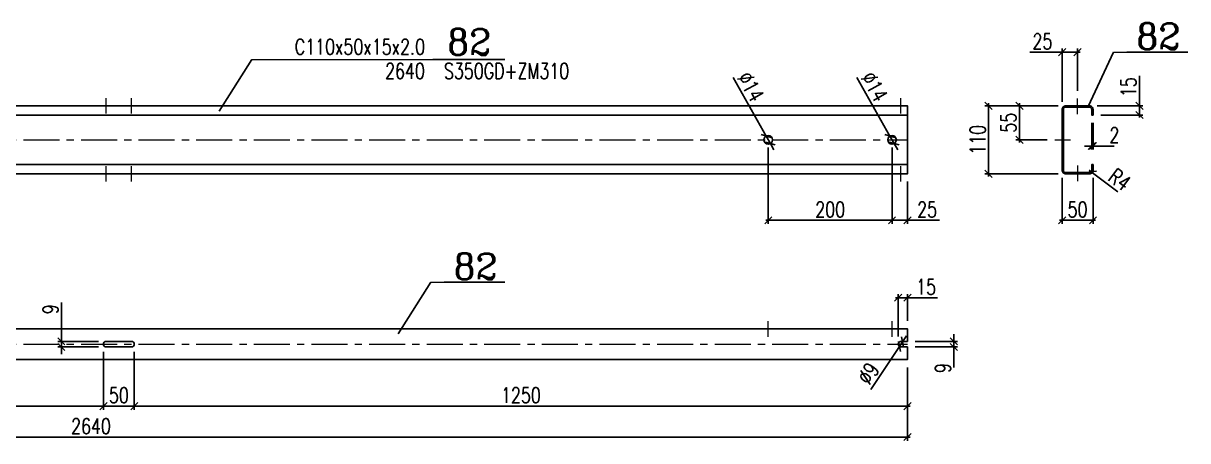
# Model space of a CAD drawing. Header units: millimetres. Extents: x -109 to 3611, y -131 to 11347.
# Drawn here: x 1210 to 3093, y 1247 to 1921 of the extents above; entities that cross this region are included whole.
import ezdxf
from ezdxf.enums import TextEntityAlignment as Align

# ---------------------------------------------------------------- set-up
doc = ezdxf.new("R2010")
doc.units = ezdxf.units.MM
doc.header["$LTSCALE"] = 1.833333
doc.header["$PDMODE"] = 1
doc.linetypes.add('CENTER', pattern=[50.8, 31.75, -6.35, 6.35, -6.35])
doc.layers.get('0').update_dxf_attribs({"linetype": 'CONTINUOUS'})
doc.layers.get('Defpoints').update_dxf_attribs({"linetype": 'CONTINUOUS'})
for name, color, linetype, lineweight in [('k_inny', 40, 'CONTINUOUS', 13), ('k_konstrukcja', 3, 'CONTINUOUS', 25), ('k_osie', 6, 'CENTER', 5), ('k_pozycje', 1, 'CONTINUOUS', 5), ('k_wymiary', 1, 'CONTINUOUS', 5), ('RFD_C3', 2, 'CONTINUOUS', 5), ('RFD_C5', 1, 'CONTINUOUS', 5), ('RFD_T3', 2, 'CONTINUOUS', 25)]:
    doc.layers.add(name, color=color, linetype=linetype, lineweight=lineweight)
doc.styles.add('TXT3', font='SIMPLEX.SHX', dxfattribs={"width": 0.75, "height": 25})
doc.styles.add('TXT5', font='COMPLEX.shx', dxfattribs={"height": 41.666667})
doc.dimstyles.new('R1', dxfattribs={"dimtxt": 25, "dimasz": 11.666667, "dimexe": 5.833333, "dimexo": 12.5, "dimgap": 5, "dimtad": 1, "dimdec": 0, "dimzin": 0, "dimdsep": 46, "dimtxsty": 'TXT3', "dimblk1": 'OBLIQUE', "dimblk2": 'OBLIQUE', "dimsah": 1, "dimcen": -3, "dimdle": 4.166667, "dimclrt": 2, "dimadec": 0, "dimazin": 0, "dimtfac": 0.75, "dimtdec": 0, "dimtmove": 0, "dimatfit": 3, "dimldrblk": 'NONE', "dimfxl": 1, "dimtvp": 0.75, "dimtolj": 1, "dimtzin": 0, "dimarcsym": 0})
doc.dimstyles.new('R1_002', dxfattribs={"dimtxt": 25, "dimasz": 11.666667, "dimexe": 5.833333, "dimexo": 12.5, "dimgap": 5, "dimtad": 1, "dimdec": 0, "dimzin": 0, "dimdsep": 46, "dimtxsty": 'TXT3', "dimblk1": 'OBLIQUE', "dimblk2": 'OBLIQUE', "dimsah": 1, "dimcen": -3, "dimdle": 4.166667, "dimclrt": 2, "dimadec": 0, "dimazin": 0, "dimtfac": 0.75, "dimtdec": 0, "dimtmove": 0, "dimatfit": 3, "dimldrblk": 'NONE', "dimfxl": 1, "dimtvp": 0.75, "dimtolj": 1, "dimtzin": 0, "dimarcsym": 0})

# ---------------------------------------------------------------- blocks, each defined once
blk = doc.blocks.new('Płatew L')
blk.add_lwpolyline([(-50, 4.5), (-50, 25), (-2690, 25), (-2690, -25), (-50, -25), (-50, -4.5)])
blk.add_lwpolyline([(-1345.5, -4.5), (-1304.5, -4.5, 1), (-1304.5, 4.5), (-1345.5, 4.5, 1)], format="xyb", close=True)
blk.add_lwpolyline([(-50, 4.5), (-60.5, 4.5, 1), (-60.5, -4.5), (-50, -4.5)], format="xyb")
at = {"layer": 'k_inny'}
for points in [[(-275, 12), (-275, 37)], [(-75, 12), (-75, 37)]]:
    blk.add_lwpolyline(points, dxfattribs=at)
at = {"layer": 'k_osie'}
blk.add_lwpolyline([(-2690, 0), (-50, 0)], dxfattribs=at)
blk = doc.blocks.new('_Oblique')
at = {"color": 0, "linetype": 'ByBlock', "lineweight": -2}
blk.add_line((-0.5, -0.5), (0.5, 0.5), dxfattribs=at)
blk = doc.blocks.new('*D623')
at = {"layer": 'Defpoints', "color": 0}
for p in [(2615, 1732.4), (2640, 1677.4), (2640, 1602.4)]:
    blk.add_point(p, dxfattribs=at)
at = {"layer": 'k_wymiary', "color": 0, "lineweight": -2}
for p, q in [((2615, 1719.9), (2615, 1596.5)), ((2640, 1664.9), (2640, 1596.5)), ((2610.8, 1602.4), (2640, 1602.4)), ((2640, 1602.4), (2692, 1602.4))]:
    blk.add_line(p, q, dxfattribs=at)
at = {"layer": 'k_wymiary', "color": 0, "linetype": 'ByBlock', "lineweight": -2, "xscale": 11.66666666666666, "yscale": 11.66666666666666, "zscale": 11.66666666666666, "rotation": 180}
blk.add_blockref('_Oblique', (2615, 1602.4), dxfattribs=at)
at = {"layer": 'k_wymiary', "color": 0, "linetype": 'ByBlock', "lineweight": -2, "xscale": 11.66666666666666, "yscale": 11.66666666666666, "zscale": 11.66666666666666}
blk.add_blockref('_Oblique', (2640, 1602.4), dxfattribs=at)
at = {"layer": 'k_wymiary', "color": 2, "insert": (2671.8, 1619.9), "char_height": 25, "attachment_point": 5, "style": 'TXT3'}
blk.add_mtext('\\A1;25', dxfattribs=at)
blk = doc.blocks.new('_None')
blk = doc.blocks.new('*D624')
at = {"layer": 'Defpoints', "color": 0}
for p in [(2415, 1732.4), (2615, 1732.4), (2615, 1602.4)]:
    blk.add_point(p, dxfattribs=at)
at = {"layer": 'k_wymiary', "color": 0, "lineweight": -2}
for p, q in [((2415, 1719.9), (2415, 1596.5)), ((2615, 1719.9), (2615, 1596.5)), ((2410.8, 1602.4), (2619.2, 1602.4))]:
    blk.add_line(p, q, dxfattribs=at)
at = {"layer": 'k_wymiary', "color": 0, "linetype": 'ByBlock', "lineweight": -2, "xscale": 11.66666666666666, "yscale": 11.66666666666666, "zscale": 11.66666666666666, "rotation": 180}
blk.add_blockref('_Oblique', (2415, 1602.4), dxfattribs=at)
at = {"layer": 'k_wymiary', "color": 0, "linetype": 'ByBlock', "lineweight": -2, "xscale": 11.66666666666666, "yscale": 11.66666666666666, "zscale": 11.66666666666666}
blk.add_blockref('_Oblique', (2615, 1602.4), dxfattribs=at)
at = {"layer": 'k_wymiary', "color": 2, "insert": (2515, 1619.9), "char_height": 25, "attachment_point": 5, "style": 'TXT3'}
blk.add_mtext('\\A1;200', dxfattribs=at)
blk = doc.blocks.new('*D625')
at = {"layer": 'Defpoints', "color": 0}
for p in [(2611.6, 1738.5), (2618.4, 1726.3)]:
    blk.add_point(p, dxfattribs=at)
at = {"layer": 'k_wymiary', "color": 0, "lineweight": -2}
for p, q in [((2611.6, 1738.5), (2558, 1833.3)), ((2618.4, 1726.3), (2611.6, 1738.5)), ((2618.4, 1726.3), (2624.2, 1716.1))]:
    blk.add_line(p, q, dxfattribs=at)
at = {"layer": 'k_wymiary', "color": 0, "linetype": 'ByBlock', "lineweight": -2, "xscale": 11.66666666666666, "yscale": 11.66666666666666, "zscale": 11.66666666666666}
for p, rotation in [((2611.6, 1738.5), 299.4326293042633), ((2618.4, 1726.3), 119.4326293042633)]:
    blk.add_blockref('_Oblique', p, dxfattribs=dict(at, rotation=rotation))
at = {"layer": 'k_wymiary', "color": 2, "insert": (2586.7, 1818.1), "char_height": 25, "attachment_point": 5, "rotation": 299.4326, "style": 'TXT3'}
blk.add_mtext('\\A1;∅14', dxfattribs=at)
blk = doc.blocks.new('*D626')
at = {"layer": 'Defpoints', "color": 0}
for p in [(2411.6, 1738.5), (2418.4, 1726.3)]:
    blk.add_point(p, dxfattribs=at)
at = {"layer": 'k_wymiary', "color": 0, "lineweight": -2}
for p, q in [((2411.6, 1738.5), (2358, 1833.3)), ((2418.4, 1726.3), (2411.6, 1738.5)), ((2418.4, 1726.3), (2424.2, 1716.1))]:
    blk.add_line(p, q, dxfattribs=at)
at = {"layer": 'k_wymiary', "color": 0, "linetype": 'ByBlock', "lineweight": -2, "xscale": 11.66666666666666, "yscale": 11.66666666666666, "zscale": 11.66666666666666}
for p, rotation in [((2411.6, 1738.5), 299.4326293042633), ((2418.4, 1726.3), 119.4326293042633)]:
    blk.add_blockref('_Oblique', p, dxfattribs=dict(at, rotation=rotation))
at = {"layer": 'k_wymiary', "color": 2, "insert": (2386.7, 1818.1), "char_height": 25, "attachment_point": 5, "rotation": 299.4326, "style": 'TXT3'}
blk.add_mtext('\\A1;∅14', dxfattribs=at)
blk = doc.blocks.new('*D628')
at = {"layer": 'Defpoints', "color": 0}
for p in [(65, 1402.4), (1340, 1402.4), (1340, 1302.4)]:
    blk.add_point(p, dxfattribs=at)
at = {"layer": 'k_wymiary', "color": 0, "lineweight": -2}
for p, q in [((65, 1389.9), (65, 1296.5)), ((1340, 1389.9), (1340, 1296.5)), ((60.8, 1302.4), (1344.2, 1302.4))]:
    blk.add_line(p, q, dxfattribs=at)
at = {"layer": 'k_wymiary', "color": 0, "linetype": 'ByBlock', "lineweight": -2, "xscale": 11.66666666666666, "yscale": 11.66666666666666, "zscale": 11.66666666666666, "rotation": 180}
blk.add_blockref('_Oblique', (65, 1302.4), dxfattribs=at)
at = {"layer": 'k_wymiary', "color": 0, "linetype": 'ByBlock', "lineweight": -2, "xscale": 11.66666666666666, "yscale": 11.66666666666666, "zscale": 11.66666666666666}
blk.add_blockref('_Oblique', (1340, 1302.4), dxfattribs=at)
at = {"layer": 'k_wymiary', "color": 2, "insert": (702.5, 1319.9), "char_height": 25, "attachment_point": 5, "style": 'TXT3'}
blk.add_mtext('\\A1;1275', dxfattribs=at)
blk = doc.blocks.new('*D629')
at = {"layer": 'Defpoints', "color": 0}
for p in [(1340, 1402.4), (1390, 1402.4), (1390, 1302.4)]:
    blk.add_point(p, dxfattribs=at)
at = {"layer": 'k_wymiary', "color": 0, "lineweight": -2}
for p, q in [((1340, 1389.9), (1340, 1296.5)), ((1390, 1389.9), (1390, 1296.5)), ((1335.8, 1302.4), (1394.2, 1302.4))]:
    blk.add_line(p, q, dxfattribs=at)
at = {"layer": 'k_wymiary', "color": 0, "linetype": 'ByBlock', "lineweight": -2, "xscale": 11.66666666666666, "yscale": 11.66666666666666, "zscale": 11.66666666666666, "rotation": 180}
blk.add_blockref('_Oblique', (1340, 1302.4), dxfattribs=at)
at = {"layer": 'k_wymiary', "color": 0, "linetype": 'ByBlock', "lineweight": -2, "xscale": 11.66666666666666, "yscale": 11.66666666666666, "zscale": 11.66666666666666}
blk.add_blockref('_Oblique', (1390, 1302.4), dxfattribs=at)
at = {"layer": 'k_wymiary', "color": 2, "insert": (1365, 1319.9), "char_height": 25, "attachment_point": 5, "style": 'TXT3'}
blk.add_mtext('\\A1;50', dxfattribs=at)
blk = doc.blocks.new('*D630')
at = {"layer": 'Defpoints', "color": 0}
for p in [(1390, 1402.4), (2640, 1377.4), (2640, 1302.4)]:
    blk.add_point(p, dxfattribs=at)
at = {"layer": 'k_wymiary', "color": 0, "lineweight": -2}
for p, q in [((1390, 1389.9), (1390, 1296.5)), ((2640, 1364.9), (2640, 1296.5)), ((1385.8, 1302.4), (2644.2, 1302.4))]:
    blk.add_line(p, q, dxfattribs=at)
at = {"layer": 'k_wymiary', "color": 0, "linetype": 'ByBlock', "lineweight": -2, "xscale": 11.66666666666666, "yscale": 11.66666666666666, "zscale": 11.66666666666666, "rotation": 180}
blk.add_blockref('_Oblique', (1390, 1302.4), dxfattribs=at)
at = {"layer": 'k_wymiary', "color": 0, "linetype": 'ByBlock', "lineweight": -2, "xscale": 11.66666666666666, "yscale": 11.66666666666666, "zscale": 11.66666666666666}
blk.add_blockref('_Oblique', (2640, 1302.4), dxfattribs=at)
at = {"layer": 'k_wymiary', "color": 2, "insert": (2015, 1319.9), "char_height": 25, "attachment_point": 5, "style": 'TXT3'}
blk.add_mtext('\\A1;1250', dxfattribs=at)
blk = doc.blocks.new('*D631')
at = {"layer": 'Defpoints', "color": 0}
for p in [(0, 1377.9), (2640, 1377.4), (2640, 1252.4)]:
    blk.add_point(p, dxfattribs=at)
at = {"layer": 'k_wymiary', "color": 0, "lineweight": -2}
for p, q in [((0, 1365.4), (0, 1246.5)), ((2640, 1364.9), (2640, 1246.5)), ((-4.2, 1252.4), (2644.2, 1252.4))]:
    blk.add_line(p, q, dxfattribs=at)
at = {"layer": 'k_wymiary', "color": 0, "linetype": 'ByBlock', "lineweight": -2, "xscale": 11.66666666666666, "yscale": 11.66666666666666, "zscale": 11.66666666666666, "rotation": 180}
blk.add_blockref('_Oblique', (0, 1252.4), dxfattribs=at)
at = {"layer": 'k_wymiary', "color": 0, "linetype": 'ByBlock', "lineweight": -2, "xscale": 11.66666666666666, "yscale": 11.66666666666666, "zscale": 11.66666666666666}
blk.add_blockref('_Oblique', (2640, 1252.4), dxfattribs=at)
at = {"layer": 'k_wymiary', "color": 2, "insert": (1320, 1269.9), "char_height": 25, "attachment_point": 5, "style": 'TXT3'}
blk.add_mtext('\\A1;2640', dxfattribs=at)
blk = doc.blocks.new('pozycja')
at = {"layer": 'RFD_C5', "linetype": 'Continuous'}
blk.add_line((0, 0), (25.8, 0), dxfattribs=at)
at = {"layer": 'RFD_T3'}
blk.add_line((25.8, 0), (143.9, 0), dxfattribs=at)
at = {"layer": 'RFD_T3', "linetype": 'Continuous', "style": 'TXT5'}
blk.add_attdef('NR', text='', height=50, dxfattribs=at).set_placement((86.9, -9), align=Align.BOTTOM_CENTER)
blk = doc.blocks.new('Poz. 82')
blk.add_lwpolyline([(-2615, 55), (-2615, -55), (25, -55), (25, 55)], close=True)
for points in [[(-2615, 40), (25, 40)], [(-2615, -40), (25, -40)]]:
    blk.add_lwpolyline(points)
for centre in [(-200, 0), (0, 0)]:
    blk.add_circle(centre, 7)
at = {"layer": 'k_inny'}
for points in [[(-1270.5, 42.5), (-1270.5, 67.5)], [(-1229.5, 42.5), (-1229.5, 67.5)], [(14.5, 42.5), (14.5, 67.5)], [(-1270.5, -67.5), (-1270.5, -42.5)], [(-1229.5, -67.5), (-1229.5, -42.5)], [(14.5, -67.5), (14.5, -42.5)]]:
    blk.add_lwpolyline(points, dxfattribs=at)
at = {"layer": 'k_osie'}
blk.add_lwpolyline([(-2615, 0), (25, 0)], dxfattribs=at)
blk = doc.blocks.new('*D658')
at = {"layer": 'Defpoints', "color": 0}
for p in [(2640, 1477.4), (2640, 1427.4), (2625, 1402.4)]:
    blk.add_point(p, dxfattribs=at)
at = {"layer": 'k_wymiary', "color": 0, "lineweight": -2}
for p, q in [((2620.8, 1477.4), (2640, 1477.4)), ((2625, 1414.9), (2625, 1483.2)), ((2640, 1439.9), (2640, 1483.2)), ((2640, 1477.4), (2688.5, 1477.4))]:
    blk.add_line(p, q, dxfattribs=at)
at = {"layer": 'k_wymiary', "color": 0, "linetype": 'ByBlock', "lineweight": -2, "xscale": 11.66666666666666, "yscale": 11.66666666666666, "zscale": 11.66666666666666, "rotation": 180}
blk.add_blockref('_Oblique', (2625, 1477.4), dxfattribs=at)
at = {"layer": 'k_wymiary', "color": 0, "linetype": 'ByBlock', "lineweight": -2, "xscale": 11.66666666666666, "yscale": 11.66666666666666, "zscale": 11.66666666666666}
blk.add_blockref('_Oblique', (2640, 1477.4), dxfattribs=at)
at = {"layer": 'k_wymiary', "color": 2, "insert": (2670.1, 1494.9), "char_height": 25, "attachment_point": 5, "style": 'TXT3'}
blk.add_mtext('\\A1;15', dxfattribs=at)
blk = doc.blocks.new('*D660')
at = {"layer": 'Defpoints', "color": 0}
for p in [(2640, 1406.9), (2640, 1397.9), (2714.9, 1397.9)]:
    blk.add_point(p, dxfattribs=at)
at = {"layer": 'k_wymiary', "color": 0, "lineweight": -2}
for p, q in [((2714.9, 1406.9), (2714.9, 1418.5)), ((2652.5, 1406.9), (2720.7, 1406.9)), ((2652.5, 1397.9), (2720.7, 1397.9)), ((2714.9, 1406.9), (2714.9, 1397.9)), ((2714.9, 1397.9), (2714.9, 1364.6))]:
    blk.add_line(p, q, dxfattribs=at)
at = {"layer": 'k_wymiary', "color": 0, "linetype": 'ByBlock', "lineweight": -2, "xscale": 11.66666666666666, "yscale": 11.66666666666666, "zscale": 11.66666666666666}
for p, rotation in [((2714.9, 1406.9), 270), ((2714.9, 1397.9), 90)]:
    blk.add_blockref('_Oblique', p, dxfattribs=dict(at, rotation=rotation))
at = {"layer": 'k_wymiary', "color": 2, "insert": (2697.4, 1363.7), "char_height": 25, "attachment_point": 5, "rotation": 90, "style": 'TXT3'}
blk.add_mtext('\\A1;9', dxfattribs=at)
blk = doc.blocks.new('xp-u01')
at = {"layer": 'RFD_C5'}
blk.add_line((0, 0), (351, 0), dxfattribs=at)
at = {"layer": 'RFD_T3'}
blk.add_line((351, 0), (491, 0), dxfattribs=at)
at = {"layer": 'RFD_C3', "style": 'TXT3', "width": 0.75}
blk.add_attdef('OPIS', text='', height=30, dxfattribs=at).set_placement((336, 0.4), align=Align.BOTTOM_RIGHT)
blk.add_attdef('DLUGOSC', text='', height=30, dxfattribs=at).set_placement((335.7, -7.6), align=Align.TOP_RIGHT)
blk.add_attdef('STAL', (372.8, -37.6), '', height=30, dxfattribs=at)
at = {"layer": 'RFD_C3', "style": 'TXT3', "width": 0.75, "flags": 1}
for tag, p in [('G_JEDN', (164.9, -82.9)), ('G', (164.9, -134.4)), ('UWAGI', (164.9, -237.2))]:
    blk.add_attdef(tag, p, '', height=30, dxfattribs=at)
at = {"layer": 'RFD_T3', "linetype": 'Continuous', "style": 'TXT5'}
blk.add_attdef('NR', text='', height=50, dxfattribs=at).set_placement((421.6, -6), align=Align.BOTTOM_CENTER)
blk = doc.blocks.new('*D684')
at = {"layer": 'Defpoints', "color": 0}
for p in [(2627, 1398.6), (2632, 1406.1)]:
    blk.add_point(p, dxfattribs=at)
at = {"layer": 'k_wymiary', "color": 0, "lineweight": -2}
for p, q in [((2632, 1406.1), (2638.5, 1415.8)), ((2627, 1398.6), (2580.5, 1329.4)), ((2632, 1406.1), (2627, 1398.6))]:
    blk.add_line(p, q, dxfattribs=at)
at = {"layer": 'k_wymiary', "color": 0, "linetype": 'ByBlock', "lineweight": -2, "xscale": 11.66666666666666, "yscale": 11.66666666666666, "zscale": 11.66666666666666}
for p, rotation in [((2632, 1406.1), 236.1438360907789), ((2627, 1398.6), 56.14383609077895)]:
    blk.add_blockref('_Oblique', p, dxfattribs=dict(at, rotation=rotation))
at = {"layer": 'k_wymiary', "color": 2, "insert": (2576.8, 1355.1), "char_height": 25, "attachment_point": 5, "rotation": 56.1438, "style": 'TXT3'}
blk.add_mtext('\\A1;∅9', dxfattribs=at)
blk = doc.blocks.new('*D685')
at = {"layer": 'Defpoints', "color": 0}
for p in [(2821, 1787.4), (2896, 1787.4), (2878.5, 1732.4)]:
    blk.add_point(p, dxfattribs=at)
at = {"layer": 'k_wymiary', "color": 0, "lineweight": -2}
for p, q in [((2821, 1728.2), (2821, 1791.5)), ((2883.5, 1787.4), (2815.2, 1787.4)), ((2866, 1732.4), (2815.2, 1732.4))]:
    blk.add_line(p, q, dxfattribs=at)
at = {"layer": 'k_wymiary', "color": 0, "linetype": 'ByBlock', "lineweight": -2, "xscale": 11.66666666666666, "yscale": 11.66666666666666, "zscale": 11.66666666666666}
for p, rotation in [((2821, 1787.4), 90), ((2821, 1732.4), 270)]:
    blk.add_blockref('_Oblique', p, dxfattribs=dict(at, rotation=rotation))
at = {"layer": 'k_wymiary', "color": 2, "insert": (2803.5, 1759.9), "char_height": 25, "attachment_point": 5, "rotation": 90, "style": 'TXT3'}
blk.add_mtext('\\A1;55', dxfattribs=at)
blk = doc.blocks.new('*D686')
at = {"layer": 'Defpoints', "color": 0}
for p in [(2890, 1873.9), (2915, 1798.9), (2890, 1781.4)]:
    blk.add_point(p, dxfattribs=at)
at = {"layer": 'k_wymiary', "color": 0, "lineweight": -2}
for p, q in [((2890, 1873.9), (2838, 1873.9)), ((2890, 1793.9), (2890, 1879.7)), ((2919.2, 1873.9), (2890, 1873.9)), ((2915, 1811.4), (2915, 1879.7))]:
    blk.add_line(p, q, dxfattribs=at)
at = {"layer": 'k_wymiary', "color": 0, "linetype": 'ByBlock', "lineweight": -2, "xscale": 11.66666666666666, "yscale": 11.66666666666666, "zscale": 11.66666666666666, "rotation": 180}
blk.add_blockref('_Oblique', (2890, 1873.9), dxfattribs=at)
at = {"layer": 'k_wymiary', "color": 0, "linetype": 'ByBlock', "lineweight": -2, "xscale": 11.66666666666666, "yscale": 11.66666666666666, "zscale": 11.66666666666666}
blk.add_blockref('_Oblique', (2915, 1873.9), dxfattribs=at)
at = {"layer": 'k_wymiary', "color": 2, "insert": (2858.2, 1891.4), "char_height": 25, "attachment_point": 5, "style": 'TXT3'}
blk.add_mtext('\\A1;25', dxfattribs=at)
blk = doc.blocks.new('*D687')
at = {"layer": 'Defpoints', "color": 0}
for p in [(2771, 1787.4), (2896, 1787.4), (2896, 1677.4)]:
    blk.add_point(p, dxfattribs=at)
at = {"layer": 'k_wymiary', "color": 0, "lineweight": -2}
for p, q in [((2771, 1673.2), (2771, 1791.5)), ((2883.5, 1787.4), (2765.2, 1787.4)), ((2883.5, 1677.4), (2765.2, 1677.4))]:
    blk.add_line(p, q, dxfattribs=at)
at = {"layer": 'k_wymiary', "color": 0, "linetype": 'ByBlock', "lineweight": -2, "xscale": 11.66666666666666, "yscale": 11.66666666666666, "zscale": 11.66666666666666}
for p, rotation in [((2771, 1787.4), 90), ((2771, 1677.4), 270)]:
    blk.add_blockref('_Oblique', p, dxfattribs=dict(at, rotation=rotation))
at = {"layer": 'k_wymiary', "color": 2, "insert": (2753.5, 1732.4), "char_height": 25, "attachment_point": 5, "rotation": 90, "style": 'TXT3'}
blk.add_mtext('\\A1;110', dxfattribs=at)
blk = doc.blocks.new('*D688')
at = {"layer": 'Defpoints', "color": 0}
for p in [(2890, 1683.4), (2940, 1683.4), (2940, 1602.4)]:
    blk.add_point(p, dxfattribs=at)
at = {"layer": 'k_wymiary', "color": 0, "lineweight": -2}
for p, q in [((2890, 1670.9), (2890, 1596.5)), ((2940, 1670.9), (2940, 1596.5)), ((2885.8, 1602.4), (2944.2, 1602.4))]:
    blk.add_line(p, q, dxfattribs=at)
at = {"layer": 'k_wymiary', "color": 0, "linetype": 'ByBlock', "lineweight": -2, "xscale": 11.66666666666666, "yscale": 11.66666666666666, "zscale": 11.66666666666666, "rotation": 180}
blk.add_blockref('_Oblique', (2890, 1602.4), dxfattribs=at)
at = {"layer": 'k_wymiary', "color": 0, "linetype": 'ByBlock', "lineweight": -2, "xscale": 11.66666666666666, "yscale": 11.66666666666666, "zscale": 11.66666666666666}
blk.add_blockref('_Oblique', (2940, 1602.4), dxfattribs=at)
at = {"layer": 'k_wymiary', "color": 2, "insert": (2915, 1619.9), "char_height": 25, "attachment_point": 5, "style": 'TXT3'}
blk.add_mtext('\\A1;50', dxfattribs=at)
blk = doc.blocks.new('*D689')
at = {"layer": 'Defpoints', "color": 0}
for p in [(2934, 1787.4), (2940, 1772.4), (3015, 1787.4)]:
    blk.add_point(p, dxfattribs=at)
at = {"layer": 'k_wymiary', "color": 0, "lineweight": -2}
for p, q in [((3015, 1787.4), (3015, 1835.8)), ((2946.5, 1787.4), (3020.8, 1787.4)), ((2952.5, 1772.4), (3020.8, 1772.4)), ((3015, 1768.2), (3015, 1787.4))]:
    blk.add_line(p, q, dxfattribs=at)
at = {"layer": 'k_wymiary', "color": 0, "linetype": 'ByBlock', "lineweight": -2, "xscale": 11.66666666666666, "yscale": 11.66666666666666, "zscale": 11.66666666666666}
for p, rotation in [((3015, 1787.4), 90), ((3015, 1772.4), 270)]:
    blk.add_blockref('_Oblique', p, dxfattribs=dict(at, rotation=rotation))
at = {"layer": 'k_wymiary', "color": 2, "insert": (2997.5, 1817.4), "char_height": 25, "attachment_point": 5, "rotation": 90, "style": 'TXT3'}
blk.add_mtext('\\A1;15', dxfattribs=at)
blk = doc.blocks.new('*D690')
at = {"layer": 'Defpoints', "color": 0}
for p in [(2934, 1683.4), (2937.2, 1680.9)]:
    blk.add_point(p, dxfattribs=at)
at = {"layer": 'k_wymiary', "color": 0, "lineweight": -2}
for p in [(2934, 1683.4), (2980, 1648.4)]:
    blk.add_line(p, (2937.2, 1680.9), dxfattribs=at)
at = {"layer": 'k_wymiary', "color": 0, "linetype": 'ByBlock', "lineweight": -2, "xscale": 11.66666666666666, "yscale": 11.66666666666666, "zscale": 11.66666666666666, "rotation": 142.7604080955007}
blk.add_blockref('_Oblique', (2937.2, 1680.9), dxfattribs=at)
at = {"layer": 'k_wymiary', "color": 2, "insert": (2983.1, 1668), "char_height": 25, "attachment_point": 5, "rotation": 322.7604, "style": 'TXT3'}
blk.add_mtext('\\A1;R4', dxfattribs=at)
blk = doc.blocks.new('*D691')
at = {"layer": 'Defpoints', "color": 0}
for p in [(2938, 1772.4), (2940, 1772.4), (2940, 1722.4)]:
    blk.add_point(p, dxfattribs=at)
at = {"layer": 'k_wymiary', "color": 0, "lineweight": -2}
for p, q in [((2938, 1759.9), (2938, 1716.5)), ((2940, 1759.9), (2940, 1716.5)), ((2938, 1722.4), (2926.3, 1722.4)), ((2938, 1722.4), (2940, 1722.4)), ((2940, 1722.4), (2974.2, 1722.4))]:
    blk.add_line(p, q, dxfattribs=at)
at = {"layer": 'k_wymiary', "color": 0, "linetype": 'ByBlock', "lineweight": -2, "xscale": 11.66666666666666, "yscale": 11.66666666666666, "zscale": 11.66666666666666}
blk.add_blockref('_Oblique', (2938, 1722.4), dxfattribs=at)
at = {"layer": 'k_wymiary', "color": 0, "linetype": 'ByBlock', "lineweight": -2, "xscale": 11.66666666666666, "yscale": 11.66666666666666, "zscale": 11.66666666666666, "rotation": 180}
blk.add_blockref('_Oblique', (2940, 1722.4), dxfattribs=at)
at = {"layer": 'k_wymiary', "color": 2, "insert": (2974.6, 1739.9), "char_height": 25, "attachment_point": 5, "style": 'TXT3'}
blk.add_mtext('\\A1;2', dxfattribs=at)
blk = doc.blocks.new('*D752')
at = {"layer": 'Defpoints', "color": 0}
for p in [(1272, 1406.9), (1344.5, 1406.9), (1344.5, 1397.9)]:
    blk.add_point(p, dxfattribs=at)
at = {"layer": 'k_wymiary', "color": 0, "lineweight": -2}
for p, q in [((1272, 1406.9), (1272, 1469.5)), ((1332, 1406.9), (1266.2, 1406.9)), ((1332, 1397.9), (1266.2, 1397.9)), ((1272, 1393.7), (1272, 1411)), ((1272, 1397.9), (1272, 1386.2))]:
    blk.add_line(p, q, dxfattribs=at)
at = {"layer": 'k_wymiary', "color": 0, "linetype": 'ByBlock', "lineweight": -2, "xscale": 11.66666666666666, "yscale": 11.66666666666666, "zscale": 11.66666666666666}
for p, rotation in [((1272, 1406.9), 270), ((1272, 1397.9), 90)]:
    blk.add_blockref('_Oblique', p, dxfattribs=dict(at, rotation=rotation))
at = {"layer": 'k_wymiary', "color": 2, "insert": (1254.5, 1458.7), "char_height": 25, "attachment_point": 5, "rotation": 90, "style": 'TXT3'}
blk.add_mtext('\\A1;9', dxfattribs=at)

msp = doc.modelspace()

# ---------------------------------------------------------------- linework, layer by layer
at = {"layer": 'k_inny'}
for points in [[(2915, 1773.86), (2915, 1798.86)], [(2878.5, 1732.36), (2903.5, 1732.36)], [(2915, 1690.86), (2915, 1665.86)]]:
    msp.add_lwpolyline(points, dxfattribs=at)
at = {"layer": 'k_konstrukcja'}
msp.add_lwpolyline([(2940, 1772.36), (2940, 1781.36, 0.4142136), (2934, 1787.36), (2896, 1787.36, 0.4142136), (2890, 1781.36), (2890, 1683.36, 0.4142136), (2896, 1677.36), (2934, 1677.36, 0.4142136), (2940, 1683.36), (2940, 1692.36), (2938, 1692.36), (2938, 1683.36, -0.4142136), (2934, 1679.36), (2896, 1679.36, -0.4142136), (2892, 1683.36), (2892, 1781.36, -0.4142136), (2896, 1785.36), (2934, 1785.36, -0.4142136), (2938, 1781.36), (2938, 1772.36)], format="xyb", close=True, dxfattribs=at)

# ---------------------------------------------------------------- block references
for name, p in [('Poz. 82', (2615, 1732.36)), ('Płatew L', (2690, 1402.36))]:
    msp.add_blockref(name, p, dxfattribs=at)
at = {"layer": 'k_pozycje', "xscale": 0.83333333333333, "yscale": 0.83333333333333, "zscale": 0.83333333333333}
for name, p, values in [('pozycja', (2973.18, 1873.86), {'NR': '82'}), ('xp-u01', (1579.94, 1862.36), {'NR': '82', 'OPIS': 'C110x50x15x2.0', 'DLUGOSC': '2640', 'STAL': 'S350GD+ZM310'}), ('pozycja', (1869.24, 1502.36), {'NR': '82'})]:
    msp.add_blockref(name, p, dxfattribs=at).add_auto_attribs(values)

# ---------------------------------------------------------------- dimensions: what is measured, and where the dimension line sits
at = {"layer": 'k_wymiary'}
for base, p1, p2, picture, middle in [((2890, 1873.86), (2915, 1798.86), (2890, 1781.36), '*D686', (2858.15, 1891.36)), ((2940, 1722.36), (2938, 1772.36), (2940, 1772.36), '*D691', (2974.58, 1739.86)), ((2615, 1602.36), (2415, 1732.36), (2615, 1732.36), '*D624', (2515, 1619.86)), ((2640, 1602.36), (2615, 1732.36), (2640, 1677.36), '*D623', (2671.85, 1619.86)), ((2940, 1602.36), (2890, 1683.36), (2940, 1683.36), '*D688', (2915, 1619.86)), ((2640, 1477.36), (2625, 1402.36), (2640, 1427.36), '*D658', (2670.06, 1494.86)), ((2640, 1252.36), (0, 1377.86), (2640, 1377.36), '*D631', (1320, 1269.86))]:
    dim = msp.add_linear_dim(base=base, p1=p1, p2=p2, dimstyle='R1', dxfattribs=at)
    dim.commit()
    dim.dimension.update_dxf_attribs({"geometry": picture, "text_midpoint": middle})
for p1, p2, picture, middle in [((2418.44, 1726.26), (2411.56, 1738.45), '*D626', (2371.46, 1809.52)), ((2618.44, 1726.26), (2611.56, 1738.45), '*D625', (2571.46, 1809.52)), ((2632.01, 1406.09), (2626.99, 1398.62), '*D684', (2591.29, 1345.39))]:
    dim = msp.add_diameter_dim_2p(p1=p1, p2=p2, dimstyle='R1', dxfattribs=at)
    dim.commit()
    dim.dimension.update_dxf_attribs({"geometry": picture, "text_midpoint": middle, "dimtype": 163})
for base, p1, p2, picture, middle in [((3015, 1787.36), (2940, 1772.36), (2934, 1787.36), '*D689', (2997.5, 1817.41)), ((2771, 1787.36), (2896, 1677.36), (2896, 1787.36), '*D687', (2753.5, 1732.36)), ((2821, 1787.36), (2878.5, 1732.36), (2896, 1787.36), '*D685', (2803.5, 1759.86)), ((2714.89, 1397.85), (2640, 1406.85), (2640, 1397.85), '*D660', (2697.39, 1363.72))]:
    dim = msp.add_linear_dim(base=base, p1=p1, p2=p2, angle=90, dimstyle='R1', dxfattribs=at)
    dim.commit()
    dim.dimension.update_dxf_attribs({"geometry": picture, "text_midpoint": middle})
dim = msp.add_radius_dim(center=(2934, 1683.36), mpoint=(2937.18, 1680.93), dimstyle='R1', dxfattribs=at)
dim.commit()
dim.dimension.update_dxf_attribs({"geometry": '*D690', "text_midpoint": (2983.13, 1667.99)})
dim = msp.add_linear_dim(base=(1272, 1406.85), p1=(1344.5, 1397.85), p2=(1344.5, 1406.85), angle=90, dimstyle='R1', dxfattribs=at)
dim.commit()
dim.dimension.update_dxf_attribs({"geometry": '*D752', "text_midpoint": (1272, 1458.7), "dimtype": 160})
for base, p1, p2, picture, middle in [((1340, 1302.36), (65, 1402.36), (1340, 1402.36), '*D628', (702.5, 1319.86)), ((1390, 1302.36), (1340, 1402.36), (1390, 1402.36), '*D629', (1365, 1319.86)), ((2640, 1302.36), (1390, 1402.36), (2640, 1377.36), '*D630', (2015, 1319.86))]:
    dim = msp.add_linear_dim(base=base, p1=p1, p2=p2, dimstyle='R1', override={"dimtmove": 1}, dxfattribs=at)
    dim.commit()
    dim.dimension.update_dxf_attribs({"geometry": picture, "text_midpoint": middle})

# ---------------------------------------------------------------- leaders
at = {"layer": 'k_pozycje'}
for points in [[(2931.99, 1786.36), (2973.18, 1873.86)], [(1527.2, 1778.91), (1579.94, 1862.36)], [(1816.5, 1418.91), (1869.24, 1502.36)]]:
    msp.add_leader(points, dimstyle='R1_002', dxfattribs=at)

doc.saveas('drawing.dxf')
